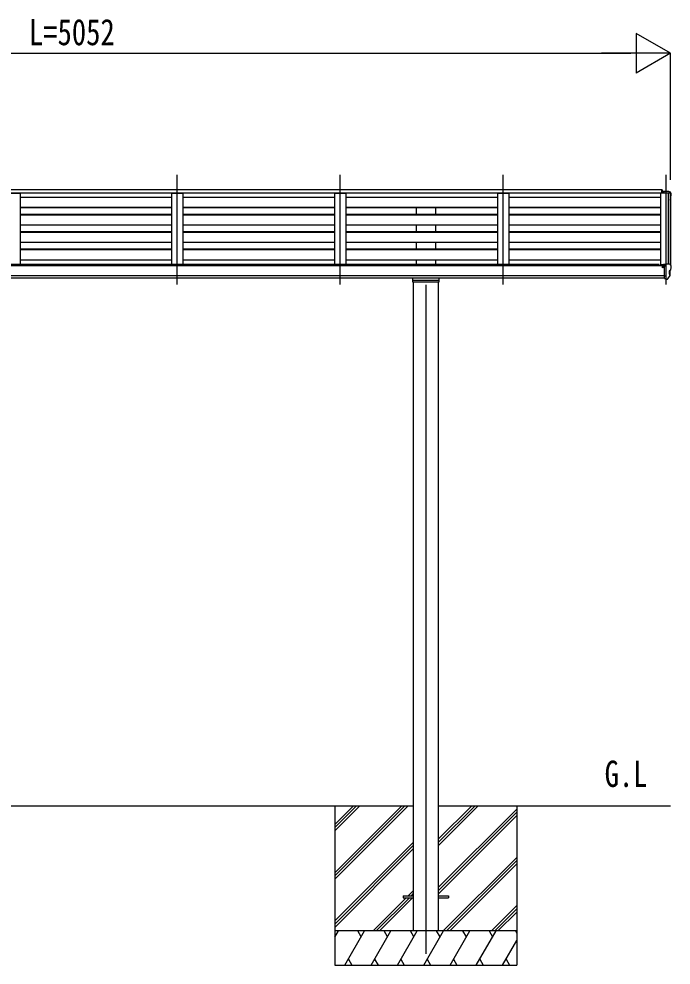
# Model space of a CAD drawing. Units: millimetres, scale not verified. Extents: x -14718 to 14718, y -10395 to 10395.
# Drawn here: x -155 to 2711, y -6038 to -1881 of the extents above; entities that cross this region are included whole.
import ezdxf
from ezdxf.enums import TextEntityAlignment as Align

# ---------------------------------------------------------------- set-up
doc = ezdxf.new("R2010")
doc.units = ezdxf.units.MM
doc.header["$LTSCALE"] = 50
for name, color, linetype in [('0-2_USER1', 3, 'Continuous'), ('0-3_YKK_12', 2, 'Continuous'), ('0-4_YKK_13', 4, 'Continuous'), ('0-5_YKK_A1', 4, 'Continuous'), ('0-6_YKK_D', 6, 'Continuous')]:
    doc.layers.add(name, color=color, linetype=linetype)
doc.styles.add('ＭＳ ゴシック', font='')
doc.styles.get('ＭＳ ゴシック').set_extended_font_data('MS Gothic')

msp = doc.modelspace()

# ---------------------------------------------------------------- linework, layer by layer
at = {"layer": '0-3_YKK_12'}
for p, q in [((540.57, -3048.29), (540.57, -2566.71)), ((1256.57, -3048.29), (1256.57, -2566.71)), ((1972.57, -3048.29), (1972.57, -2566.71)), ((2688.57, -3048.29), (2688.57, -2566.71)), ((1632.57, -3048.94), (1632.57, -5987.5))]:
    msp.add_line(p, q, dxfattribs=at)
at = {"layer": '0-4_YKK_13'}
for p, q in [((2670.57, -2632.44), (2670.57, -2646.88)), ((2671.57, -2632.44), (2671.57, -2646.88)), ((2682.07, -2638.81), (2672.07, -2638.89)), ((2672.07, -2643.99), (2672.07, -2638.89)), ((2672.07, -2643.99), (2682.07, -2643.99)), ((2700.57, -2638.81), (2682.07, -2638.81)), ((2682.07, -2646.88), (2682.07, -2643.99)), ((2688.57, -2646.88), (2688.57, -2638.81)), ((2700.57, -2638.81), (2702.9, -2638.95)), ((2703.66, -2639.37), (2707.73, -2645.18)), ((2710.57, -2648.18), (2710.57, -2648.81)), ((2672.07, -2962.24), (2672.07, -2966.57)), ((2687.07, -2961.07), (2673.07, -2961.13)), ((2676.57, -2961.11), (2676.57, -2959.22)), ((2677.07, -2971.3), (2676.77, -2971.3)), ((2677.59, -2971.3), (2677.07, -2971.3)), ((2677.39, -2958.8), (2687.07, -2958.08)), ((2682.07, -2966.12), (2688.57, -2965.72)), ((2687.07, -2957.3), (2688.57, -2957.3)), ((2687.07, -2957.3), (2687.07, -2963.47)), ((2688.57, -3024.89), (2688.57, -2956.39)), ((2702.57, -2990.64), (2702.57, -3002.2)), ((2709.08, -2983.71), (2702.86, -2989.93)), ((2703.66, -2956.95), (2707.72, -2962.76)), ((2706.34, -3006.19), (2706.34, -2986.45)), ((2710.57, -2965.76), (2710.57, -2966.39)), ((1578.57, -3028.53), (1686.57, -3028.53)), ((2682.07, -3021.69), (2687.57, -3021.69)), ((2688.07, -3022.69), (2687.57, -3021.69)), ((2688.57, -3022.69), (2688.07, -3022.69)), ((2690.07, -3024.79), (2688.57, -3024.89)), ((2690.07, -3024.79), (2693.78, -3024.57)), ((2696.19, -3023.07), (2705.94, -3007.69)), ((1532.57, -5733), (1532.57, -5742)), ((1532.57, -5733), (1577.57, -5733)), ((1687.57, -5733), (1732.57, -5733)), ((1732.57, -5733), (1732.57, -5742)), ((1532.57, -5742), (1577.57, -5742)), ((1687.57, -5742), (1732.57, -5742))]:
    msp.add_line(p, q, dxfattribs=at)
for points in [[(2671.57, -2632.44), (2669.07, -2632.44), (2669.07, -2646.88)], [(2672.07, -2969.69), (2672.07, -2971.3), (2671.59, -2971.3)], [(2676.77, -2970.11), (2676.77, -2971.3), (2672.07, -2971.3)], [(2677.39, -2958.8), (2677.23, -2958.82), (2677.07, -2958.85), (2676.92, -2958.89), (2676.8, -2958.94), (2676.7, -2959.01), (2676.63, -2959.07), (2676.58, -2959.14), (2676.57, -2959.22)], [(2682.07, -3021.69), (2682.07, -2963.47), (2687.07, -2963.47)], [(2688.57, -2956.39), (2700.57, -2956.39), (2702.9, -2956.53)], [(1689.57, -3020.85), (1689.57, -3037.79), (1575.57, -3037.79), (1575.57, -3020.85)], [(2688.57, -3011), (2685.41, -3010.59), (2682.07, -3010.16)]]:
    msp.add_lwpolyline(points, dxfattribs=at)
for centre, radius, start, end in [((2702.84, -2639.95), 1, 35, 86.5), ((2707.57, -2648.18), 3, 0, 87), ((2508.57, -2648.81), 202, 351.91451, 0), ((2674.57, -2971.3), 2.5, 28.35764, 180), ((2674.57, -2971.3), 2.5, 0, 28.35764), ((2703.57, -2990.64), 1, 135, 180), ((2702.84, -2957.53), 1, 35, 86.5), ((2707.57, -2965.76), 3, 0, 87), ((2706.96, -2981.59), 3, 315, 355.39685), ((2518.08, -2966.38), 192.49, 355.39685, 359.9992), ((2693.59, -3021.57), 3, 273.5, 330), ((2703.57, -3002.2), 1, 180, 266.70942), ((2703.34, -3006.19), 3, 330, 86.70942)]:
    msp.add_arc(centre, radius, start, end, dxfattribs=at)
msp.add_ellipse((2673.07, -2962.23), major_axis=(0.02, 1.1), ratio=0.906239, start_param=0.0206394, end_param=1.5914357, dxfattribs=at)
at = {"layer": '0-5_YKK_A1'}
for p, q in [((2669.07, -2646.88), (-2303.93, -2646.88)), ((-200.43, -2646.88), (-150.43, -2646.88)), ((-150.43, -2646.88), (-150.43, -2959.86)), ((515.57, -2646.88), (515.57, -2959.86)), ((515.57, -2646.88), (565.57, -2646.88)), ((565.57, -2646.88), (565.57, -2959.86)), ((1231.57, -2646.88), (1231.57, -2959.86)), ((1231.57, -2646.88), (1281.57, -2646.88)), ((1281.57, -2646.88), (1281.57, -2959.86)), ((1947.57, -2646.88), (1947.57, -2959.86)), ((1947.57, -2646.88), (1997.57, -2646.88)), ((1997.57, -2646.88), (1997.57, -2959.86)), ((2663.57, -2646.88), (2663.57, -2961.52)), ((2699.49, -2647.09), (2698.87, -2648.71)), ((2699.57, -2646.97), (2699.57, -2956.39)), ((2707.62, -2647.31), (2699.79, -2646.9)), ((2708.56, -2648.19), (2708.57, -2962.93)), ((-150.43, -2664.17), (515.57, -2664.17)), ((565.57, -2664.17), (1231.57, -2664.17)), ((1281.57, -2664.17), (1947.57, -2664.17)), ((1997.57, -2664.17), (2663.57, -2664.17)), ((-150.43, -2707.7), (515.57, -2707.7)), ((-150.43, -2708.78), (515.57, -2708.78)), ((-150.43, -2710.07), (515.57, -2710.07)), ((-150.43, -2738.46), (515.57, -2738.46)), ((-150.43, -2741.5), (515.57, -2741.5)), ((565.57, -2707.7), (1231.57, -2707.7)), ((565.57, -2708.78), (1231.57, -2708.78)), ((565.57, -2710.07), (1231.57, -2710.07)), ((565.57, -2738.46), (1231.57, -2738.46)), ((565.57, -2741.5), (1231.57, -2741.5)), ((1281.57, -2707.7), (1947.57, -2707.7)), ((1281.57, -2708.78), (1947.57, -2708.78)), ((1281.57, -2710.07), (1947.57, -2710.07)), ((1281.57, -2738.46), (1947.57, -2738.46)), ((1281.57, -2741.5), (1947.57, -2741.5)), ((1590.07, -2710.07), (1590.07, -2738.46)), ((1675.07, -2710.07), (1675.07, -2738.46)), ((1997.57, -2707.7), (2663.57, -2707.7)), ((1997.57, -2708.78), (2663.57, -2708.78)), ((1997.57, -2710.07), (2663.57, -2710.07)), ((1997.57, -2738.46), (2663.57, -2738.46)), ((1997.57, -2741.5), (2663.57, -2741.5)), ((-150.43, -2786.16), (515.57, -2786.16)), ((-150.43, -2814.9), (515.57, -2814.9)), ((-150.43, -2817.94), (515.57, -2817.94)), ((565.57, -2786.16), (1231.57, -2786.16)), ((565.57, -2814.9), (1231.57, -2814.9)), ((565.57, -2817.94), (1231.57, -2817.94)), ((1281.57, -2786.16), (1947.57, -2786.16)), ((1281.57, -2814.9), (1947.57, -2814.9)), ((1281.57, -2817.94), (1947.57, -2817.94)), ((1590.07, -2786.16), (1590.07, -2814.9)), ((1675.07, -2786.16), (1675.07, -2814.9)), ((1997.57, -2786.16), (2663.57, -2786.16)), ((1997.57, -2814.9), (2663.57, -2814.9)), ((1997.57, -2817.94), (2663.57, -2817.94)), ((-150.43, -2862.59), (515.57, -2862.59)), ((565.57, -2862.59), (1231.57, -2862.59)), ((1281.57, -2862.59), (1947.57, -2862.59)), ((1590.07, -2862.59), (1590.07, -2891.34)), ((1675.07, -2862.59), (1675.07, -2891.34)), ((1997.57, -2862.59), (2663.57, -2862.59)), ((-150.43, -2891.34), (515.57, -2891.34)), ((-150.43, -2894.37), (515.57, -2894.37)), ((565.57, -2891.34), (1231.57, -2891.34)), ((565.57, -2894.37), (1231.57, -2894.37)), ((1281.57, -2891.34), (1947.57, -2891.34)), ((1281.57, -2894.37), (1947.57, -2894.37)), ((1997.57, -2891.34), (2663.57, -2891.34)), ((1997.57, -2894.37), (2663.57, -2894.37)), ((-150.43, -2939.03), (515.57, -2939.03)), ((565.57, -2939.03), (1231.57, -2939.03)), ((1281.57, -2939.03), (1947.57, -2939.03)), ((1590.07, -2939.03), (1590.07, -2959.86)), ((1675.07, -2939.03), (1675.07, -2959.86)), ((1997.57, -2939.03), (2663.57, -2939.03)), ((2682.07, -2966.57), (-2316.93, -2966.57)), ((2658.57, -2959.86), (-2293.43, -2959.86)), ((2658.57, -2966.57), (2658.57, -2959.86)), ((2687.07, -2961.52), (2663.57, -2961.52)), ((-2316.93, -3007.79), (2682.07, -3007.79)), ((2682.07, -3019.65), (-2316.93, -3019.56)), ((1577.57, -3037.79), (1577.57, -5887.5)), ((1687.57, -3037.79), (1687.57, -5887.5)), ((-1212.43, -5337.5), (1577.57, -5337.5)), ((1232.57, -5337.5), (1232.57, -6037.5)), ((1232.57, -5631.68), (1526.75, -5337.5)), ((1232.57, -5645.82), (1540.89, -5337.5)), ((1232.57, -5659.96), (1555.03, -5337.5)), ((1232.57, -5447.83), (1342.9, -5337.5)), ((1232.57, -5433.69), (1328.76, -5337.5)), ((1232.57, -5419.55), (1314.62, -5337.5)), ((1687.57, -5337.5), (2708.57, -5337.5)), ((1687.57, -5513.33), (1863.4, -5337.5)), ((1687.57, -5499.19), (1849.26, -5337.5)), ((1687.57, -5485.05), (1835.12, -5337.5)), ((1687.57, -5697.18), (2032.57, -5352.18)), ((2032.57, -5337.5), (2032.57, -6037.5)), ((1687.57, -5711.32), (2032.57, -5366.32)), ((1687.57, -5725.46), (2032.57, -5380.46)), ((1232.57, -5843.81), (1577.57, -5498.81)), ((1232.57, -5857.95), (1577.57, -5512.95)), ((1232.57, -5872.09), (1577.57, -5527.09)), ((1709.38, -5887.5), (2032.57, -5564.31)), ((1723.52, -5887.5), (2032.57, -5578.45)), ((1737.66, -5887.5), (2032.57, -5592.59)), ((1555.51, -5733), (1577.57, -5710.94)), ((1569.65, -5733), (1577.57, -5725.08)), ((1401.01, -5887.5), (1546.51, -5742)), ((1415.15, -5887.5), (1560.65, -5742)), ((1429.3, -5887.5), (1574.8, -5742)), ((1921.51, -5887.5), (2032.57, -5776.44)), ((1935.65, -5887.5), (2032.57, -5790.58)), ((1949.8, -5887.5), (2032.57, -5804.73)), ((2032.57, -5887.5), (1232.57, -5887.5)), ((1232.57, -5915), (1248.45, -5887.5)), ((1277.32, -6037.5), (1363.92, -5887.5)), ((1348.92, -5913.48), (1333.92, -5887.5)), ((1392.79, -6037.5), (1479.39, -5887.5)), ((1464.39, -5913.48), (1449.39, -5887.5)), ((1508.26, -6037.5), (1594.86, -5887.5)), ((1579.86, -5913.48), (1564.86, -5887.5)), ((1623.73, -6037.5), (1710.33, -5887.5)), ((1695.33, -5913.48), (1680.33, -5887.5)), ((1739.2, -6037.5), (1825.8, -5887.5)), ((1810.8, -5913.48), (1795.8, -5887.5)), ((1854.67, -6037.5), (1941.27, -5887.5)), ((1911.27, -5887.5), (1926.27, -5913.48)), ((2026.74, -5887.5), (2032.57, -5897.6)), ((1970.14, -6037.5), (2032.57, -5929.36)), ((1292.31, -6011.52), (1307.31, -6037.5)), ((1407.78, -6011.52), (1422.78, -6037.5)), ((1523.26, -6011.52), (1538.26, -6037.5)), ((1638.73, -6011.52), (1653.72, -6037.5)), ((1754.2, -6011.52), (1769.19, -6037.5)), ((1869.67, -6011.52), (1884.66, -6037.5)), ((1985.13, -6011.52), (2000.13, -6037.5)), ((1232.57, -6037.5), (2032.57, -6037.5))]:
    msp.add_line(p, q, dxfattribs=at)
for points in [[(2669.07, -2632.44), (-2303.93, -2632.44), (-2303.93, -2646.88)], [(2698.87, -2956.39), (2698.87, -2646.88), (2663.57, -2646.88)]]:
    msp.add_lwpolyline(points, dxfattribs=at)
msp.add_circle((2674.6, -2971.3), 3, dxfattribs=at)
for centre, radius, start, end in [((2699.77, -2647.19), 0.3, 86.98858, 159), ((2707.57, -2648.3), 1, 6.67014, 87)]:
    msp.add_arc(centre, radius, start, end, dxfattribs=at)
at = {"layer": '0-6_YKK_D'}
for p, q in [((2708.57, -2032.44), (2557.01, -1944.94)), ((2557.01, -1944.94), (2557.01, -2119.94)), ((-2168.43, -2032.44), (2533.57, -2032.44)), ((2708.57, -2032.44), (2405.46, -2032.44)), ((2708.57, -2032.44), (2557.01, -2119.94)), ((2708.57, -2588.62), (2708.57, -2031.44))]:
    msp.add_line(p, q, dxfattribs=at)

# ---------------------------------------------------------------- texts
at = {"layer": '0-2_USER1', "style": 'ＭＳ ゴシック', "width": 0.8}
msp.add_text('G.L', height=115.5, dxfattribs=at).set_placement((2418.5, -5289.5), align=Align.BOTTOM_LEFT)
at = {"layer": '0-6_YKK_D', "style": 'ＭＳ ゴシック', "width": 0.8}
msp.add_text('L=5052', height=115.5, dxfattribs=at).set_placement((-111.43, -2031.44), align=Align.BOTTOM_LEFT)

doc.saveas('drawing.dxf')
